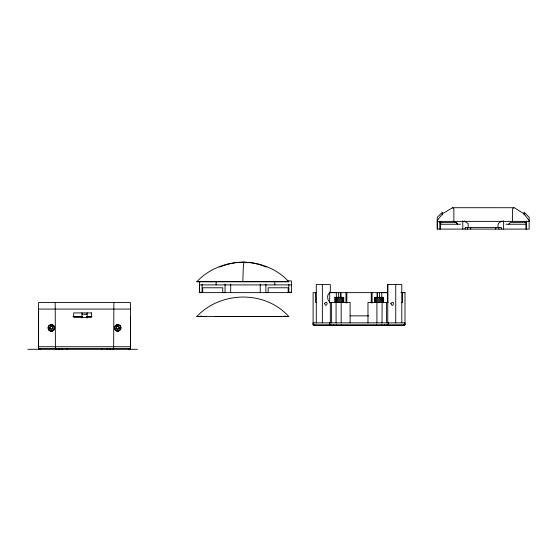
<?xml version="1.0" encoding="UTF-8"?>
<svg xmlns="http://www.w3.org/2000/svg" width="557" height="557" viewBox="0 0 557 557"><rect width="100%" height="100%" fill="white"/><g stroke="black" fill="none" stroke-linecap="round" stroke-linejoin="round"><path stroke-width="0.84" d="M59.014 349.288L59.014 348.647M39.234 349.288L38.593 348.647L38.593 302.521L130.477 302.521L130.477 348.647L129.837 349.288L130.477 348.647L130.477 316.487M287.252 280.888L291.395 280.888L291.395 292.627L199.517 292.627L199.517 281.696M265.877 292.627L265.877 284.119M333.525 325.42L333.525 324.787M372.111 302.938L372.111 292.627M377.068 297.779L377.068 292.627L341.023 292.627L341.023 297.779M377.479 297.779L377.479 292.627L387.122 292.627M382.011 322.872L382.165 297.347M387.756 302.451L387.756 284.585L401.792 284.585L401.792 322.872M401.799 302.451L402.433 302.451L402.433 292.627L404.988 292.62L404.988 324.787L404.347 325.42L313.744 325.42L313.104 324.787L313.104 322.872L404.981 322.872L404.981 324.787L313.104 324.787L313.104 292.627L316.341 292.627M524.046 214.953L524.046 212.161L529.15 217.265L529.15 229.101L437.273 229.101L437.273 220.753M495.751 229.101L495.751 227.444M498.891 229.101L498.891 227.444M501.286 229.101L501.286 227.444L465.137 227.444L465.137 229.101M503.625 229.101L503.625 220.864M334.903 302.409L334.931 297.347M343.704 302.409L343.732 297.347L334.799 297.347M374.457 302.409L374.485 297.347M383.265 302.409L383.293 297.347L374.36 297.347M335.23 302.409L335.307 297.347M343.516 302.409L343.599 297.347L343.627 302.409M374.784 302.409L374.868 297.347M383.077 302.409L383.16 297.347L383.188 302.409M335.787 302.409L335.92 297.347M343.091 302.409L343.216 297.347M375.348 302.409L375.481 297.347M382.645 302.409L382.777 297.347M336.553 302.409L336.727 297.347M342.437 302.409L342.611 297.347M376.114 302.409L376.288 297.347M337.479 302.409L337.681 297.347M341.594 302.409L341.803 297.347M377.033 302.409L377.242 297.347M381.155 302.409L381.364 297.347M338.503 302.409L338.726 297.347M340.626 302.409L340.849 297.347M378.064 302.409L378.287 297.347M380.18 302.409L380.41 297.347M339.575 302.409L339.805 297.347M379.129 302.409L379.366 297.347M54.502 328.421C55.394 323.561 47.011 323.882 48.25 328.651C48.591 330.19 50.179 331.29 51.738 331.074C53.395 331.652 55.192 327.091 54.14 329.472M120.862 328.421C121.739 323.93 114.032 323.603 114.533 328.157C114.624 329.633 115.856 330.921 117.332 331.074C119.219 332.473 121.677 327.036 120.493 329.472M468.277 227.444L468.061 223.538L464.239 220.969M50.137 324.961L50.972 324.745C47.373 325.01 47.317 330.816 50.972 331.074C55.568 331.756 55.526 324.021 50.938 324.745L53.166 325.281M120.166 325.873C117.875 322.823 112.848 326.416 114.993 329.577M48.271 327.105L48.257 328.672L48.967 330.023M114.624 327.105C114.115 328.915 115.508 330.942 117.395 331.081L115.905 330.538L114.888 329.396M250.949 262.66L243.827 262.034L243.374 267.102A38.085 0.926 -89.1 0 0 242.81 281.696L196.865 281.696C220.837 256.095 264.944 255.628 288.749 281.696L286.939 281.438M48.257 327.147L48.967 325.796L50.227 324.926M114.617 327.147L115.905 325.281L117.332 324.745M113.642 349.288L113.886 302.521M388.152 325.42L388.396 322.872M508.813 224.248L509.321 223.26L510.727 222.396L525.063 222.34L526.595 222.849L525.063 222.34M128.625 349.288L128.946 348.647M403.136 325.42L403.456 324.787M101.708 349.288L102.14 348.668M376.219 325.42L376.65 324.801M437.273 220.579L442.376 213.839L452.576 207.712L514.257 207.726L524.046 213.839L529.15 220.579M439.821 221.749L440.19 221.38M242.81 281.696L288.749 281.696L196.865 281.696L198.529 281.57M53.744 330.023C52.532 331.443 50.116 331.422 48.932 329.988M119.525 330.538C121.607 329.208 121.182 325.72 118.843 324.926M196.865 316.473C220.809 291.026 264.958 290.155 288.749 316.473L196.865 316.473L206.055 316.487M502.177 220.969L498.557 223.294L498.069 224.568A2.479 0.641 90 0 0 497.986 225.808L498.146 227.444M50.861 326.277C47.394 328.999 54.864 329.911 52.156 326.437M117.214 326.277C113.684 329.431 121.739 329.431 118.209 326.277M219.66 267.047L227.117 264.394M227.381 264.303L234.817 262.737M51.188 326.2C44.978 329.883 57.225 331.088 51.857 326.277M117.541 326.2C111.177 330.482 124.253 330.482 117.882 326.2M513.839 207.712L512.572 208.819L512.558 221.38M441.353 222.34L439.821 222.849A2.555 2.555 0 0 1 440.74 222.41L455.473 222.361L456.754 222.918L457.603 224.248M198.396 316.473L201.543 316.111M235.625 262.57L243.827 262.034M329.695 302.945L329.695 292.641L340.612 292.627L340.612 297.779M329.695 292.641L336.331 292.627L336.331 297.807M215.239 316.48L288.749 316.473M437.273 221.38L529.15 221.38M525.961 222.515L525.961 229.101M460.493 224.248L440.462 224.248L440.462 229.101M505.923 224.248L525.961 224.248M291.395 284.906L199.517 284.906L199.517 292.627M199.517 292.286L202.066 292.286M288.846 292.286L291.395 292.286M199.517 292.411L202.066 292.411M288.846 292.411L291.395 292.411M400.901 292.627L404.988 292.627M316.299 302.451L315.659 302.451L315.659 292.627M329.243 302.451L350.109 302.451L350.109 322.872M388.18 302.451L367.975 302.451L367.975 322.872M130.477 309.086L38.593 309.086L38.593 348.647L130.477 348.647M81.983 314.252L87.087 314.252M350.207 315.854L368.727 315.854M73.016 316.487L81.983 316.487M87.087 316.487L91.975 316.487M73.169 316.487L82.429 316.487M86.641 316.487L91.696 316.487M386.481 325.42L387.122 325.42L387.122 324.787M51.14 326.13L51.571 326.13M117.499 326.13L117.931 326.13M38.593 346.733L130.477 346.733M27.85 349.288L137.495 349.288M387.568 292.641L381.761 292.627L381.761 297.807M455.139 222.34L456.308 222.626L457.422 223.747M284.035 316.111L287.21 316.473M118.098 324.745L118.836 324.926M452.576 207.712L453.851 208.819L453.858 221.38M251.764 262.73L258.768 264.331M51.523 326.2L51.989 326.235M259.548 264.505L261.992 265.424M262.716 265.696L266.357 267.061M52.978 325.163L53.813 325.873M526.226 221.38L526.595 221.749M329.876 302.451L327.982 299.763L327.579 296.526L327.982 294.932L330.329 291.304L330.329 284.585L316.292 284.585L316.292 322.872M120.103 325.796L120.855 327.363M341.448 324.787L341.873 325.42M66.937 348.647L67.362 349.288M314.635 324.787L314.956 325.42M40.125 348.647L40.445 349.288M54.126 326.325L54.495 327.363M329.932 325.42L329.695 322.872M55.428 349.288L55.185 302.521M526.595 221.192L526.595 229.101M470.665 227.444L470.665 229.101M467.532 227.444L467.532 229.101M462.79 220.864L462.79 229.101M442.376 214.953L442.376 212.161L437.273 217.265L437.273 229.101M440.74 222.41L440.74 224.248M439.821 221.192L439.821 229.101M395.735 284.585L395.735 322.872M387.756 284.585L387.756 322.872M386.481 302.451L386.481 322.872M384.567 324.787L384.567 325.42M381.698 324.787L381.698 325.42M379.463 292.627L379.463 297.807M376.908 302.451L376.908 322.872M371.254 292.627L371.254 302.945M346.837 292.627L346.837 302.945M345.981 292.627L345.981 302.938M341.176 302.451L341.176 322.872M338.628 292.627L338.628 297.807M336.393 324.787L336.393 325.42M336.073 302.451L336.073 322.872M331.61 302.451L331.61 322.872M330.969 324.787L330.969 325.42M330.329 302.451L330.329 322.872M322.357 284.585L322.357 322.872M288.846 284.244L288.846 292.627M288.206 292.627L288.206 287.774L268.175 287.774L268.175 292.627M274.81 281.696L274.81 284.906M260.23 284.258L260.23 292.627M230.682 284.119L230.682 292.627M225.042 284.119L225.042 292.627M222.744 292.627L222.744 287.774L202.706 287.774L202.706 292.627M216.109 281.696L216.109 284.906M202.066 284.244L202.066 292.627M112.611 348.647L112.611 349.288M110.056 348.647L110.056 349.288M107.188 348.647L107.188 349.288M87.087 312.728L87.087 318.019M81.983 312.728L81.983 318.019M61.883 348.647L61.883 349.288M56.459 348.647L56.459 349.288M324.501 303.391C326.534 309.455 329.124 298.97 324.501 303.391M390.861 303.391C392.894 309.455 395.477 298.97 390.861 303.391M119.539 330.524L117.332 331.074L119.539 330.524M91.55 312.916L73.691 312.916L73.691 317.379L91.55 317.379L91.55 312.916"/></g></svg>
